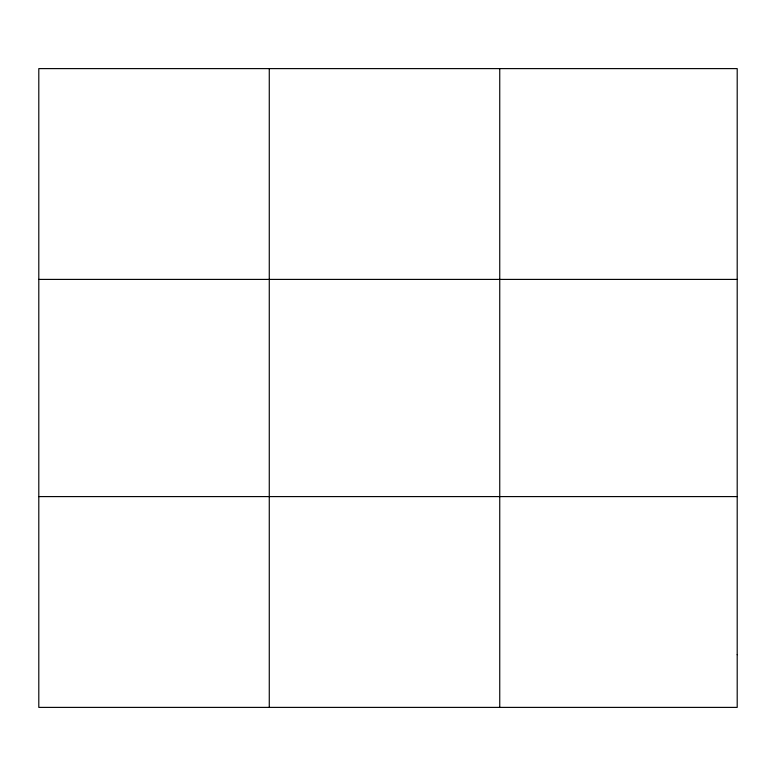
<?xml version="1.0" encoding="UTF-8"?>
<svg xmlns="http://www.w3.org/2000/svg" width="776" height="776" viewBox="0 0 776 776"><rect width="100%" height="100%" fill="white"/><g stroke="black" fill="none" stroke-linecap="round" stroke-linejoin="round"><path stroke-width="1.16" d="M269.272 68.608L269.272 707.392M499.744 68.608L499.744 707.392M38.8 279.409L737.2 279.409M38.8 496.591L737.2 496.591M737.2 654.692L737.2 707.392L38.8 707.392L38.8 68.608L737.2 68.608L737.2 654.692"/></g></svg>
